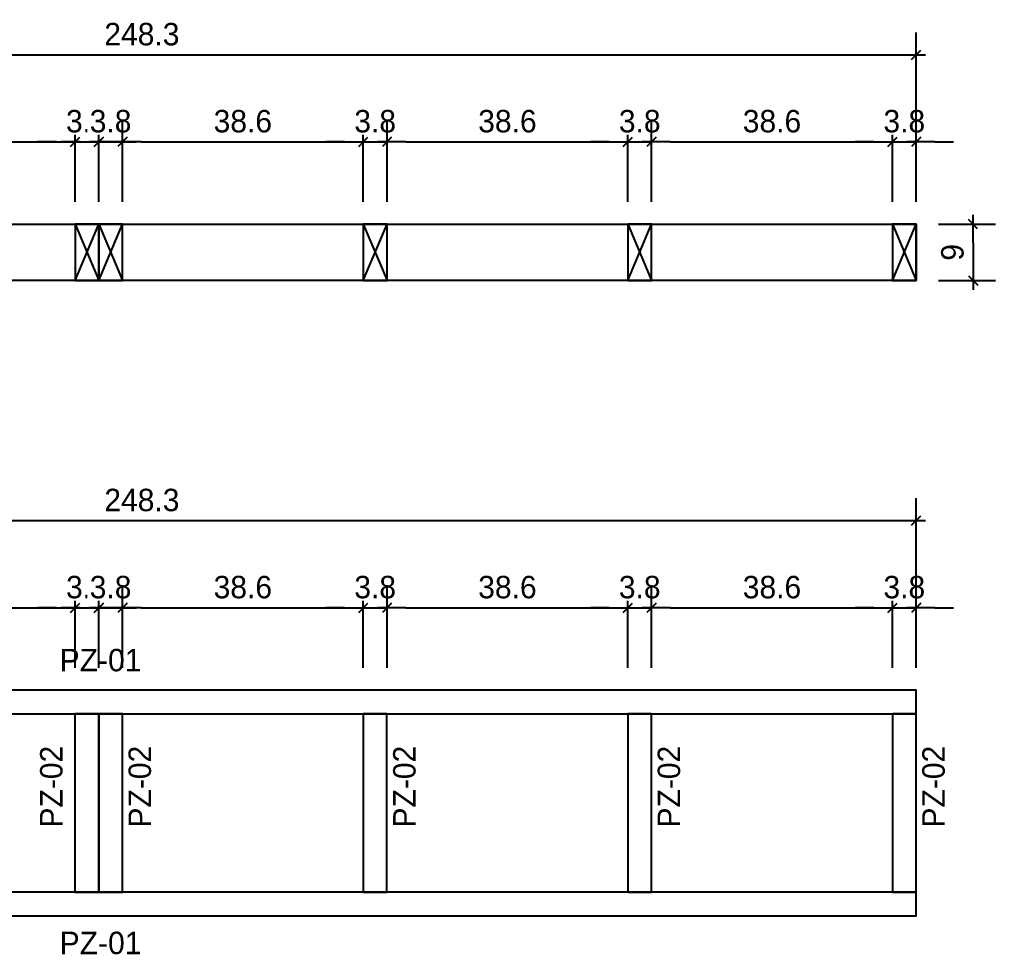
# Model space of a CAD drawing. Header units: millimetres. Extents: x 19458 to 19801, y 4351 to 4752.
# Drawn here: x 19609.113 to 19610.678, y 4507.325 to 4508.825 of the extents above; entities that cross this region are included whole.
import ezdxf

# ---------------------------------------------------------------- set-up
doc = ezdxf.new("R2010")
doc.units = ezdxf.units.MM
for name, color, linetype in [('0 @ 0.2', 7, 'Continuous'), ('PANELES PARED', 2, 'Continuous'), ('TEXTO @ 0.2', 2, 'Continuous')]:
    doc.layers.add(name, color=color, linetype=linetype)
doc.styles.add('century gothic', font='GOTHIC.TTF')
doc.dimstyles.new('ANOTATIVE CM SMCONSTRUCCIONES', dxfattribs={"dimscale": 0, "dimtxt": 0.18, "dimasz": 0.15, "dimexe": 0.18, "dimexo": 0.18, "dimgap": 0.07, "dimtad": 1, "dimdec": 1, "dimlfac": 100, "dimdsep": 46, "dimtxsty": 'century gothic', "dimblk1": 'FLECHA1', "dimblk2": 'FLECHA1', "dimsah": 1, "dimcen": 0.18, "dimdle": 0.075, "dimclrd": 1, "dimclre": 1, "dimclrt": 2, "dimaunit": 1, "dimadec": 0, "dimazin": 2, "dimtfac": 0.75, "dimtdec": 1, "dimtix": 1, "dimtmove": 2, "dimatfit": 3, "dimfxl": 0.09, "dimtvp": 1.5, "dimtfill": 1, "dimtolj": 1, "dimtzin": 0, "dimarcsym": 0})

# ---------------------------------------------------------------- blocks, each defined once
blk = doc.blocks.new('PL15')
at = {"layer": 'PANELES PARED'}
for points in [[(19458.741, 4500.7915), (19458.741, 4500.7535), (19461.2244, 4500.7535), (19461.2244, 4500.7915)], [(19458.779, 4500.7535), (19458.741, 4500.7535), (19458.741, 4500.4675), (19458.779, 4500.4675)], [(19459.1572, 4500.7535), (19459.1192, 4500.7535), (19459.1192, 4500.4675), (19459.1572, 4500.4675)], [(19459.5354, 4500.7535), (19459.4974, 4500.7535), (19459.4974, 4500.4675), (19459.5354, 4500.4675)], [(19459.9135, 4500.7535), (19459.8755, 4500.7535), (19459.8755, 4500.4675), (19459.9135, 4500.4675)], [(19459.9515, 4500.7535), (19459.9135, 4500.7535), (19459.9135, 4500.4675), (19459.9515, 4500.4675)], [(19460.3758, 4500.7535), (19460.3378, 4500.7535), (19460.3378, 4500.4675), (19460.3758, 4500.4675)], [(19460.8001, 4500.7535), (19460.7621, 4500.7535), (19460.7621, 4500.4675), (19460.8001, 4500.4675)], [(19461.2244, 4500.7535), (19461.1864, 4500.7535), (19461.1864, 4500.4675), (19461.2244, 4500.4675)], [(19458.741, 4500.4675), (19458.741, 4500.4295), (19461.2244, 4500.4295), (19461.2244, 4500.4675)]]:
    blk.add_lwpolyline(points, close=True, dxfattribs=at)
blk = doc.blocks.new('FLECHA1')
at = {"color": 1}
blk.add_line((-1, 0), (0.496, 0), dxfattribs=at)
at = {"color": 4}
blk.add_line((-0.246, -0.248), (0.248, 0.25), dxfattribs=at)
blk = doc.blocks.new('*D1477')
at = {"color": 1, "lineweight": -2, "transparency": 16777216}
for p, q in [((19608.8619, 4507.7853), (19608.8619, 4507.9174)), ((19609.2021, 4507.7853), (19609.2021, 4507.9174)), ((19608.8919, 4507.8814), (19609.1721, 4507.8814))]:
    blk.add_line(p, q, dxfattribs=at)
at = {"layer": 'Defpoints', "color": 0, "transparency": 16777216}
for p in [(19609.2021, 4507.8814), (19608.8619, 4507.7493), (19609.2021, 4507.7493)]:
    blk.add_point(p, dxfattribs=at)
at = {"color": 1, "lineweight": -2, "transparency": 16777216, "xscale": 0.03, "yscale": 0.03, "zscale": 0.03, "rotation": 180}
blk.add_blockref('FLECHA1', (19608.8619, 4507.8814), dxfattribs=at)
at = {"color": 1, "lineweight": -2, "transparency": 16777216, "xscale": 0.03, "yscale": 0.03, "zscale": 0.03}
blk.add_blockref('FLECHA1', (19609.2021, 4507.8814), dxfattribs=at)
at = {"color": 2, "transparency": 16777216, "insert": (19609.032, 4507.9143), "char_height": 0.036, "attachment_point": 5, "style": 'century gothic', "bg_fill": 3, "box_fill_scale": 1.1, "bg_fill_color": 256, "bg_fill_true_color": 13158600, "bg_fill_transparency": 0}
blk.add_mtext('\\A1;34', dxfattribs=at)
blk = doc.blocks.new('*D1478')
at = {"color": 1, "lineweight": -2, "transparency": 16777216}
for p, q in [((19609.2021, 4507.7853), (19609.2021, 4507.9174)), ((19609.2401, 4507.7853), (19609.2401, 4507.9174)), ((19609.1721, 4507.8814), (19609.1421, 4507.8814)), ((19609.2021, 4507.8814), (19609.2401, 4507.8814)), ((19609.2701, 4507.8814), (19609.3001, 4507.8814))]:
    blk.add_line(p, q, dxfattribs=at)
at = {"layer": 'Defpoints', "color": 0, "transparency": 16777216}
for p in [(19609.2401, 4507.8814), (19609.2021, 4507.7493), (19609.2401, 4507.7493)]:
    blk.add_point(p, dxfattribs=at)
at = {"color": 1, "lineweight": -2, "transparency": 16777216, "xscale": 0.03, "yscale": 0.03, "zscale": 0.03}
blk.add_blockref('FLECHA1', (19609.2021, 4507.8814), dxfattribs=at)
at = {"color": 1, "lineweight": -2, "transparency": 16777216, "xscale": 0.03, "yscale": 0.03, "zscale": 0.03, "rotation": 180}
blk.add_blockref('FLECHA1', (19609.2401, 4507.8814), dxfattribs=at)
at = {"color": 2, "transparency": 16777216, "insert": (19609.2211, 4507.9143), "char_height": 0.036, "attachment_point": 5, "style": 'century gothic', "bg_fill": 3, "box_fill_scale": 1.1, "bg_fill_color": 256, "bg_fill_true_color": 13158600, "bg_fill_transparency": 0}
blk.add_mtext('\\A1;3.8', dxfattribs=at)
blk = doc.blocks.new('*D1479')
at = {"color": 1, "lineweight": -2, "transparency": 16777216}
for p, q in [((19609.2401, 4507.7853), (19609.2401, 4507.9174)), ((19609.2781, 4507.7853), (19609.2781, 4507.9174)), ((19609.2101, 4507.8814), (19609.1801, 4507.8814)), ((19609.2401, 4507.8814), (19609.2781, 4507.8814)), ((19609.3081, 4507.8814), (19609.3381, 4507.8814))]:
    blk.add_line(p, q, dxfattribs=at)
at = {"layer": 'Defpoints', "color": 0, "transparency": 16777216}
for p in [(19609.2781, 4507.8814), (19609.2401, 4507.7493), (19609.2781, 4507.7493)]:
    blk.add_point(p, dxfattribs=at)
at = {"color": 1, "lineweight": -2, "transparency": 16777216, "xscale": 0.03, "yscale": 0.03, "zscale": 0.03}
blk.add_blockref('FLECHA1', (19609.2401, 4507.8814), dxfattribs=at)
at = {"color": 1, "lineweight": -2, "transparency": 16777216, "xscale": 0.03, "yscale": 0.03, "zscale": 0.03, "rotation": 180}
blk.add_blockref('FLECHA1', (19609.2781, 4507.8814), dxfattribs=at)
at = {"color": 2, "transparency": 16777216, "insert": (19609.2591, 4507.9143), "char_height": 0.036, "attachment_point": 5, "style": 'century gothic', "bg_fill": 3, "box_fill_scale": 1.1, "bg_fill_color": 256, "bg_fill_true_color": 13158600, "bg_fill_transparency": 0}
blk.add_mtext('\\A1;3.8', dxfattribs=at)
blk = doc.blocks.new('*D1480')
at = {"color": 1, "lineweight": -2, "transparency": 16777216}
for p, q in [((19609.2781, 4507.7853), (19609.2781, 4507.9174)), ((19609.6644, 4507.7853), (19609.6644, 4507.9174)), ((19609.3081, 4507.8814), (19609.6344, 4507.8814))]:
    blk.add_line(p, q, dxfattribs=at)
at = {"layer": 'Defpoints', "color": 0, "transparency": 16777216}
for p in [(19609.6644, 4507.8814), (19609.2781, 4507.7493), (19609.6644, 4507.7493)]:
    blk.add_point(p, dxfattribs=at)
at = {"color": 1, "lineweight": -2, "transparency": 16777216, "xscale": 0.03, "yscale": 0.03, "zscale": 0.03, "rotation": 180}
blk.add_blockref('FLECHA1', (19609.2781, 4507.8814), dxfattribs=at)
at = {"color": 1, "lineweight": -2, "transparency": 16777216, "xscale": 0.03, "yscale": 0.03, "zscale": 0.03}
blk.add_blockref('FLECHA1', (19609.6644, 4507.8814), dxfattribs=at)
at = {"color": 2, "transparency": 16777216, "insert": (19609.4712, 4507.9143), "char_height": 0.036, "attachment_point": 5, "style": 'century gothic', "bg_fill": 3, "box_fill_scale": 1.1, "bg_fill_color": 256, "bg_fill_true_color": 13158600, "bg_fill_transparency": 0}
blk.add_mtext('\\A1;38.6', dxfattribs=at)
blk = doc.blocks.new('*D1481')
at = {"color": 1, "lineweight": -2, "transparency": 16777216}
for p, q in [((19609.6644, 4507.7853), (19609.6644, 4507.9174)), ((19609.7024, 4507.7853), (19609.7024, 4507.9174)), ((19609.6344, 4507.8814), (19609.6044, 4507.8814)), ((19609.6644, 4507.8814), (19609.7024, 4507.8814)), ((19609.7324, 4507.8814), (19609.7624, 4507.8814))]:
    blk.add_line(p, q, dxfattribs=at)
at = {"layer": 'Defpoints', "color": 0, "transparency": 16777216}
for p in [(19609.7024, 4507.8814), (19609.6644, 4507.7493), (19609.7024, 4507.7493)]:
    blk.add_point(p, dxfattribs=at)
at = {"color": 1, "lineweight": -2, "transparency": 16777216, "xscale": 0.03, "yscale": 0.03, "zscale": 0.03}
blk.add_blockref('FLECHA1', (19609.6644, 4507.8814), dxfattribs=at)
at = {"color": 1, "lineweight": -2, "transparency": 16777216, "xscale": 0.03, "yscale": 0.03, "zscale": 0.03, "rotation": 180}
blk.add_blockref('FLECHA1', (19609.7024, 4507.8814), dxfattribs=at)
at = {"color": 2, "transparency": 16777216, "insert": (19609.6834, 4507.9143), "char_height": 0.036, "attachment_point": 5, "style": 'century gothic', "bg_fill": 3, "box_fill_scale": 1.1, "bg_fill_color": 256, "bg_fill_true_color": 13158600, "bg_fill_transparency": 0}
blk.add_mtext('\\A1;3.8', dxfattribs=at)
blk = doc.blocks.new('*D1482')
at = {"color": 1, "lineweight": -2, "transparency": 16777216}
for p, q in [((19609.7024, 4507.7853), (19609.7024, 4507.9174)), ((19610.0887, 4507.7853), (19610.0887, 4507.9174)), ((19609.7324, 4507.8814), (19610.0587, 4507.8814))]:
    blk.add_line(p, q, dxfattribs=at)
at = {"layer": 'Defpoints', "color": 0, "transparency": 16777216}
for p in [(19610.0887, 4507.8814), (19609.7024, 4507.7493), (19610.0887, 4507.7493)]:
    blk.add_point(p, dxfattribs=at)
at = {"color": 1, "lineweight": -2, "transparency": 16777216, "xscale": 0.03, "yscale": 0.03, "zscale": 0.03, "rotation": 180}
blk.add_blockref('FLECHA1', (19609.7024, 4507.8814), dxfattribs=at)
at = {"color": 1, "lineweight": -2, "transparency": 16777216, "xscale": 0.03, "yscale": 0.03, "zscale": 0.03}
blk.add_blockref('FLECHA1', (19610.0887, 4507.8814), dxfattribs=at)
at = {"color": 2, "transparency": 16777216, "insert": (19609.8955, 4507.9143), "char_height": 0.036, "attachment_point": 5, "style": 'century gothic', "bg_fill": 3, "box_fill_scale": 1.1, "bg_fill_color": 256, "bg_fill_true_color": 13158600, "bg_fill_transparency": 0}
blk.add_mtext('\\A1;38.6', dxfattribs=at)
blk = doc.blocks.new('*D1483')
at = {"color": 1, "lineweight": -2, "transparency": 16777216}
for p, q in [((19610.0887, 4507.7853), (19610.0887, 4507.9174)), ((19610.1267, 4507.7853), (19610.1267, 4507.9174)), ((19610.0587, 4507.8814), (19610.0287, 4507.8814)), ((19610.0887, 4507.8814), (19610.1267, 4507.8814)), ((19610.1567, 4507.8814), (19610.1867, 4507.8814))]:
    blk.add_line(p, q, dxfattribs=at)
at = {"layer": 'Defpoints', "color": 0, "transparency": 16777216}
for p in [(19610.1267, 4507.8814), (19610.0887, 4507.7493), (19610.1267, 4507.7493)]:
    blk.add_point(p, dxfattribs=at)
at = {"color": 1, "lineweight": -2, "transparency": 16777216, "xscale": 0.03, "yscale": 0.03, "zscale": 0.03}
blk.add_blockref('FLECHA1', (19610.0887, 4507.8814), dxfattribs=at)
at = {"color": 1, "lineweight": -2, "transparency": 16777216, "xscale": 0.03, "yscale": 0.03, "zscale": 0.03, "rotation": 180}
blk.add_blockref('FLECHA1', (19610.1267, 4507.8814), dxfattribs=at)
at = {"color": 2, "transparency": 16777216, "insert": (19610.1077, 4507.9143), "char_height": 0.036, "attachment_point": 5, "style": 'century gothic', "bg_fill": 3, "box_fill_scale": 1.1, "bg_fill_color": 256, "bg_fill_true_color": 13158600, "bg_fill_transparency": 0}
blk.add_mtext('\\A1;3.8', dxfattribs=at)
blk = doc.blocks.new('*D1484')
at = {"color": 1, "lineweight": -2, "transparency": 16777216}
for p, q in [((19610.1267, 4507.7853), (19610.1267, 4507.9174)), ((19610.513, 4507.7853), (19610.513, 4507.9174)), ((19610.1567, 4507.8814), (19610.483, 4507.8814))]:
    blk.add_line(p, q, dxfattribs=at)
at = {"layer": 'Defpoints', "color": 0, "transparency": 16777216}
for p in [(19610.513, 4507.8814), (19610.1267, 4507.7493), (19610.513, 4507.7493)]:
    blk.add_point(p, dxfattribs=at)
at = {"color": 1, "lineweight": -2, "transparency": 16777216, "xscale": 0.03, "yscale": 0.03, "zscale": 0.03, "rotation": 180}
blk.add_blockref('FLECHA1', (19610.1267, 4507.8814), dxfattribs=at)
at = {"color": 1, "lineweight": -2, "transparency": 16777216, "xscale": 0.03, "yscale": 0.03, "zscale": 0.03}
blk.add_blockref('FLECHA1', (19610.513, 4507.8814), dxfattribs=at)
at = {"color": 2, "transparency": 16777216, "insert": (19610.3198, 4507.9143), "char_height": 0.036, "attachment_point": 5, "style": 'century gothic', "bg_fill": 3, "box_fill_scale": 1.1, "bg_fill_color": 256, "bg_fill_true_color": 13158600, "bg_fill_transparency": 0}
blk.add_mtext('\\A1;38.6', dxfattribs=at)
blk = doc.blocks.new('*D1485')
at = {"color": 1, "lineweight": -2, "transparency": 16777216}
for p, q in [((19610.513, 4507.7853), (19610.513, 4507.9174)), ((19610.551, 4507.7853), (19610.551, 4507.9174)), ((19610.483, 4507.8814), (19610.453, 4507.8814)), ((19610.513, 4507.8814), (19610.551, 4507.8814)), ((19610.581, 4507.8814), (19610.611, 4507.8814))]:
    blk.add_line(p, q, dxfattribs=at)
at = {"layer": 'Defpoints', "color": 0, "transparency": 16777216}
for p in [(19610.551, 4507.8814), (19610.513, 4507.7493), (19610.551, 4507.7493)]:
    blk.add_point(p, dxfattribs=at)
at = {"color": 1, "lineweight": -2, "transparency": 16777216, "xscale": 0.03, "yscale": 0.03, "zscale": 0.03}
blk.add_blockref('FLECHA1', (19610.513, 4507.8814), dxfattribs=at)
at = {"color": 1, "lineweight": -2, "transparency": 16777216, "xscale": 0.03, "yscale": 0.03, "zscale": 0.03, "rotation": 180}
blk.add_blockref('FLECHA1', (19610.551, 4507.8814), dxfattribs=at)
at = {"color": 2, "transparency": 16777216, "insert": (19610.532, 4507.9143), "char_height": 0.036, "attachment_point": 5, "style": 'century gothic', "bg_fill": 3, "box_fill_scale": 1.1, "bg_fill_color": 256, "bg_fill_true_color": 13158600, "bg_fill_transparency": 0}
blk.add_mtext('\\A1;3.8', dxfattribs=at)
blk = doc.blocks.new('*D1486')
at = {"color": 1, "lineweight": -2, "transparency": 16777216}
for p, q in [((19608.0676, 4507.7853), (19608.0676, 4508.0571)), ((19610.551, 4507.7853), (19610.551, 4508.0571)), ((19608.0976, 4508.0211), (19610.521, 4508.0211))]:
    blk.add_line(p, q, dxfattribs=at)
at = {"layer": 'Defpoints', "color": 0, "transparency": 16777216}
for p in [(19610.551, 4508.0211), (19608.0676, 4507.7493), (19610.551, 4507.7493)]:
    blk.add_point(p, dxfattribs=at)
at = {"color": 1, "lineweight": -2, "transparency": 16777216, "xscale": 0.03, "yscale": 0.03, "zscale": 0.03, "rotation": 180}
blk.add_blockref('FLECHA1', (19608.0676, 4508.0211), dxfattribs=at)
at = {"color": 1, "lineweight": -2, "transparency": 16777216, "xscale": 0.03, "yscale": 0.03, "zscale": 0.03}
blk.add_blockref('FLECHA1', (19610.551, 4508.0211), dxfattribs=at)
at = {"color": 2, "transparency": 16777216, "insert": (19609.3093, 4508.054), "char_height": 0.036, "attachment_point": 5, "style": 'century gothic', "bg_fill": 3, "box_fill_scale": 1.1, "bg_fill_color": 256, "bg_fill_true_color": 13158600, "bg_fill_transparency": 0}
blk.add_mtext('\\A1;248.3', dxfattribs=at)
blk = doc.blocks.new('*D1498')
at = {"color": 1, "lineweight": -2, "transparency": 16777216}
for p, q in [((19610.587, 4508.4964), (19610.6782, 4508.4964)), ((19610.6422, 4508.4664), (19610.6422, 4508.4364)), ((19610.587, 4508.4064), (19610.6782, 4508.4064))]:
    blk.add_line(p, q, dxfattribs=at)
at = {"layer": 'Defpoints', "color": 0, "transparency": 16777216}
for p in [(19610.551, 4508.4964), (19610.551, 4508.4064), (19610.6422, 4508.4064)]:
    blk.add_point(p, dxfattribs=at)
at = {"color": 1, "lineweight": -2, "transparency": 16777216, "xscale": 0.03, "yscale": 0.03, "zscale": 0.03}
for p, rotation in [((19610.6422, 4508.4964), 90), ((19610.6422, 4508.4064), 270)]:
    blk.add_blockref('FLECHA1', p, dxfattribs=dict(at, rotation=rotation))
at = {"color": 2, "transparency": 16777216, "insert": (19610.6093, 4508.4514), "char_height": 0.036, "attachment_point": 5, "rotation": 90, "style": 'century gothic', "bg_fill": 3, "box_fill_scale": 1.1, "bg_fill_color": 256, "bg_fill_true_color": 13158600, "bg_fill_transparency": 0}
blk.add_mtext('\\A1;9', dxfattribs=at)
blk = doc.blocks.new('PZ1')
at = {"layer": 'PANELES PARED'}
for p, q in [((19503.9863, 4507.8495), (19504.0243, 4507.7595)), ((19503.9863, 4507.7595), (19504.0243, 4507.8495))]:
    blk.add_line(p, q, dxfattribs=at)
blk.add_lwpolyline([(19503.9863, 4507.7595), (19504.0243, 4507.7595), (19504.0243, 4507.8495), (19503.9863, 4507.8495)], close=True, dxfattribs=at)
blk = doc.blocks.new('*D1504')
at = {"color": 1, "lineweight": -2, "transparency": 16777216}
for p, q in [((19608.8619, 4508.5324), (19608.8619, 4508.6646)), ((19609.2021, 4508.5324), (19609.2021, 4508.6646)), ((19608.8919, 4508.6286), (19609.1721, 4508.6286))]:
    blk.add_line(p, q, dxfattribs=at)
at = {"layer": 'Defpoints', "color": 0, "transparency": 16777216}
for p in [(19609.2021, 4508.6286), (19608.8619, 4508.4964), (19609.2021, 4508.4964)]:
    blk.add_point(p, dxfattribs=at)
at = {"color": 1, "lineweight": -2, "transparency": 16777216, "xscale": 0.03, "yscale": 0.03, "zscale": 0.03, "rotation": 180}
blk.add_blockref('FLECHA1', (19608.8619, 4508.6286), dxfattribs=at)
at = {"color": 1, "lineweight": -2, "transparency": 16777216, "xscale": 0.03, "yscale": 0.03, "zscale": 0.03}
blk.add_blockref('FLECHA1', (19609.2021, 4508.6286), dxfattribs=at)
at = {"color": 2, "transparency": 16777216, "insert": (19609.032, 4508.6615), "char_height": 0.036, "attachment_point": 5, "style": 'century gothic', "bg_fill": 3, "box_fill_scale": 1.1, "bg_fill_color": 256, "bg_fill_true_color": 13158600, "bg_fill_transparency": 0}
blk.add_mtext('\\A1;34', dxfattribs=at)
blk = doc.blocks.new('*D1505')
at = {"color": 1, "lineweight": -2, "transparency": 16777216}
for p, q in [((19609.2021, 4508.5324), (19609.2021, 4508.6646)), ((19609.2401, 4508.5324), (19609.2401, 4508.6646)), ((19609.1721, 4508.6286), (19609.1421, 4508.6286)), ((19609.2021, 4508.6286), (19609.2401, 4508.6286)), ((19609.2701, 4508.6286), (19609.3001, 4508.6286))]:
    blk.add_line(p, q, dxfattribs=at)
at = {"layer": 'Defpoints', "color": 0, "transparency": 16777216}
for p in [(19609.2401, 4508.6286), (19609.2021, 4508.4964), (19609.2401, 4508.4964)]:
    blk.add_point(p, dxfattribs=at)
at = {"color": 1, "lineweight": -2, "transparency": 16777216, "xscale": 0.03, "yscale": 0.03, "zscale": 0.03}
blk.add_blockref('FLECHA1', (19609.2021, 4508.6286), dxfattribs=at)
at = {"color": 1, "lineweight": -2, "transparency": 16777216, "xscale": 0.03, "yscale": 0.03, "zscale": 0.03, "rotation": 180}
blk.add_blockref('FLECHA1', (19609.2401, 4508.6286), dxfattribs=at)
at = {"color": 2, "transparency": 16777216, "insert": (19609.2211, 4508.6615), "char_height": 0.036, "attachment_point": 5, "style": 'century gothic', "bg_fill": 3, "box_fill_scale": 1.1, "bg_fill_color": 256, "bg_fill_true_color": 13158600, "bg_fill_transparency": 0}
blk.add_mtext('\\A1;3.8', dxfattribs=at)
blk = doc.blocks.new('*D1506')
at = {"color": 1, "lineweight": -2, "transparency": 16777216}
for p, q in [((19609.2401, 4508.5324), (19609.2401, 4508.6646)), ((19609.2781, 4508.5324), (19609.2781, 4508.6646)), ((19609.2101, 4508.6286), (19609.1801, 4508.6286)), ((19609.2401, 4508.6286), (19609.2781, 4508.6286)), ((19609.3081, 4508.6286), (19609.3381, 4508.6286))]:
    blk.add_line(p, q, dxfattribs=at)
at = {"layer": 'Defpoints', "color": 0, "transparency": 16777216}
for p in [(19609.2781, 4508.6286), (19609.2401, 4508.4964), (19609.2781, 4508.4964)]:
    blk.add_point(p, dxfattribs=at)
at = {"color": 1, "lineweight": -2, "transparency": 16777216, "xscale": 0.03, "yscale": 0.03, "zscale": 0.03}
blk.add_blockref('FLECHA1', (19609.2401, 4508.6286), dxfattribs=at)
at = {"color": 1, "lineweight": -2, "transparency": 16777216, "xscale": 0.03, "yscale": 0.03, "zscale": 0.03, "rotation": 180}
blk.add_blockref('FLECHA1', (19609.2781, 4508.6286), dxfattribs=at)
at = {"color": 2, "transparency": 16777216, "insert": (19609.2591, 4508.6615), "char_height": 0.036, "attachment_point": 5, "style": 'century gothic', "bg_fill": 3, "box_fill_scale": 1.1, "bg_fill_color": 256, "bg_fill_true_color": 13158600, "bg_fill_transparency": 0}
blk.add_mtext('\\A1;3.8', dxfattribs=at)
blk = doc.blocks.new('*D1507')
at = {"color": 1, "lineweight": -2, "transparency": 16777216}
for p, q in [((19609.2781, 4508.5324), (19609.2781, 4508.6646)), ((19609.6644, 4508.5324), (19609.6644, 4508.6646)), ((19609.3081, 4508.6286), (19609.6344, 4508.6286))]:
    blk.add_line(p, q, dxfattribs=at)
at = {"layer": 'Defpoints', "color": 0, "transparency": 16777216}
for p in [(19609.6644, 4508.6286), (19609.2781, 4508.4964), (19609.6644, 4508.4964)]:
    blk.add_point(p, dxfattribs=at)
at = {"color": 1, "lineweight": -2, "transparency": 16777216, "xscale": 0.03, "yscale": 0.03, "zscale": 0.03, "rotation": 180}
blk.add_blockref('FLECHA1', (19609.2781, 4508.6286), dxfattribs=at)
at = {"color": 1, "lineweight": -2, "transparency": 16777216, "xscale": 0.03, "yscale": 0.03, "zscale": 0.03}
blk.add_blockref('FLECHA1', (19609.6644, 4508.6286), dxfattribs=at)
at = {"color": 2, "transparency": 16777216, "insert": (19609.4712, 4508.6615), "char_height": 0.036, "attachment_point": 5, "style": 'century gothic', "bg_fill": 3, "box_fill_scale": 1.1, "bg_fill_color": 256, "bg_fill_true_color": 13158600, "bg_fill_transparency": 0}
blk.add_mtext('\\A1;38.6', dxfattribs=at)
blk = doc.blocks.new('*D1508')
at = {"color": 1, "lineweight": -2, "transparency": 16777216}
for p, q in [((19609.6644, 4508.5324), (19609.6644, 4508.6646)), ((19609.7024, 4508.5324), (19609.7024, 4508.6646)), ((19609.6344, 4508.6286), (19609.6044, 4508.6286)), ((19609.6644, 4508.6286), (19609.7024, 4508.6286)), ((19609.7324, 4508.6286), (19609.7624, 4508.6286))]:
    blk.add_line(p, q, dxfattribs=at)
at = {"layer": 'Defpoints', "color": 0, "transparency": 16777216}
for p in [(19609.7024, 4508.6286), (19609.6644, 4508.4964), (19609.7024, 4508.4964)]:
    blk.add_point(p, dxfattribs=at)
at = {"color": 1, "lineweight": -2, "transparency": 16777216, "xscale": 0.03, "yscale": 0.03, "zscale": 0.03}
blk.add_blockref('FLECHA1', (19609.6644, 4508.6286), dxfattribs=at)
at = {"color": 1, "lineweight": -2, "transparency": 16777216, "xscale": 0.03, "yscale": 0.03, "zscale": 0.03, "rotation": 180}
blk.add_blockref('FLECHA1', (19609.7024, 4508.6286), dxfattribs=at)
at = {"color": 2, "transparency": 16777216, "insert": (19609.6834, 4508.6615), "char_height": 0.036, "attachment_point": 5, "style": 'century gothic', "bg_fill": 3, "box_fill_scale": 1.1, "bg_fill_color": 256, "bg_fill_true_color": 13158600, "bg_fill_transparency": 0}
blk.add_mtext('\\A1;3.8', dxfattribs=at)
blk = doc.blocks.new('*D1509')
at = {"color": 1, "lineweight": -2, "transparency": 16777216}
for p, q in [((19609.7024, 4508.5324), (19609.7024, 4508.6646)), ((19610.0887, 4508.5324), (19610.0887, 4508.6646)), ((19609.7324, 4508.6286), (19610.0587, 4508.6286))]:
    blk.add_line(p, q, dxfattribs=at)
at = {"layer": 'Defpoints', "color": 0, "transparency": 16777216}
for p in [(19610.0887, 4508.6286), (19609.7024, 4508.4964), (19610.0887, 4508.4964)]:
    blk.add_point(p, dxfattribs=at)
at = {"color": 1, "lineweight": -2, "transparency": 16777216, "xscale": 0.03, "yscale": 0.03, "zscale": 0.03, "rotation": 180}
blk.add_blockref('FLECHA1', (19609.7024, 4508.6286), dxfattribs=at)
at = {"color": 1, "lineweight": -2, "transparency": 16777216, "xscale": 0.03, "yscale": 0.03, "zscale": 0.03}
blk.add_blockref('FLECHA1', (19610.0887, 4508.6286), dxfattribs=at)
at = {"color": 2, "transparency": 16777216, "insert": (19609.8955, 4508.6615), "char_height": 0.036, "attachment_point": 5, "style": 'century gothic', "bg_fill": 3, "box_fill_scale": 1.1, "bg_fill_color": 256, "bg_fill_true_color": 13158600, "bg_fill_transparency": 0}
blk.add_mtext('\\A1;38.6', dxfattribs=at)
blk = doc.blocks.new('*D1510')
at = {"color": 1, "lineweight": -2, "transparency": 16777216}
for p, q in [((19610.0887, 4508.5324), (19610.0887, 4508.6646)), ((19610.1267, 4508.5324), (19610.1267, 4508.6646)), ((19610.0587, 4508.6286), (19610.0287, 4508.6286)), ((19610.0887, 4508.6286), (19610.1267, 4508.6286)), ((19610.1567, 4508.6286), (19610.1867, 4508.6286))]:
    blk.add_line(p, q, dxfattribs=at)
at = {"layer": 'Defpoints', "color": 0, "transparency": 16777216}
for p in [(19610.1267, 4508.6286), (19610.0887, 4508.4964), (19610.1267, 4508.4964)]:
    blk.add_point(p, dxfattribs=at)
at = {"color": 1, "lineweight": -2, "transparency": 16777216, "xscale": 0.03, "yscale": 0.03, "zscale": 0.03}
blk.add_blockref('FLECHA1', (19610.0887, 4508.6286), dxfattribs=at)
at = {"color": 1, "lineweight": -2, "transparency": 16777216, "xscale": 0.03, "yscale": 0.03, "zscale": 0.03, "rotation": 180}
blk.add_blockref('FLECHA1', (19610.1267, 4508.6286), dxfattribs=at)
at = {"color": 2, "transparency": 16777216, "insert": (19610.1077, 4508.6615), "char_height": 0.036, "attachment_point": 5, "style": 'century gothic', "bg_fill": 3, "box_fill_scale": 1.1, "bg_fill_color": 256, "bg_fill_true_color": 13158600, "bg_fill_transparency": 0}
blk.add_mtext('\\A1;3.8', dxfattribs=at)
blk = doc.blocks.new('*D1511')
at = {"color": 1, "lineweight": -2, "transparency": 16777216}
for p, q in [((19610.1267, 4508.5324), (19610.1267, 4508.6646)), ((19610.513, 4508.5324), (19610.513, 4508.6646)), ((19610.1567, 4508.6286), (19610.483, 4508.6286))]:
    blk.add_line(p, q, dxfattribs=at)
at = {"layer": 'Defpoints', "color": 0, "transparency": 16777216}
for p in [(19610.513, 4508.6286), (19610.1267, 4508.4964), (19610.513, 4508.4964)]:
    blk.add_point(p, dxfattribs=at)
at = {"color": 1, "lineweight": -2, "transparency": 16777216, "xscale": 0.03, "yscale": 0.03, "zscale": 0.03, "rotation": 180}
blk.add_blockref('FLECHA1', (19610.1267, 4508.6286), dxfattribs=at)
at = {"color": 1, "lineweight": -2, "transparency": 16777216, "xscale": 0.03, "yscale": 0.03, "zscale": 0.03}
blk.add_blockref('FLECHA1', (19610.513, 4508.6286), dxfattribs=at)
at = {"color": 2, "transparency": 16777216, "insert": (19610.3198, 4508.6615), "char_height": 0.036, "attachment_point": 5, "style": 'century gothic', "bg_fill": 3, "box_fill_scale": 1.1, "bg_fill_color": 256, "bg_fill_true_color": 13158600, "bg_fill_transparency": 0}
blk.add_mtext('\\A1;38.6', dxfattribs=at)
blk = doc.blocks.new('*D1512')
at = {"color": 1, "lineweight": -2, "transparency": 16777216}
for p, q in [((19610.513, 4508.5324), (19610.513, 4508.6646)), ((19610.551, 4508.5324), (19610.551, 4508.6646)), ((19610.483, 4508.6286), (19610.453, 4508.6286)), ((19610.513, 4508.6286), (19610.551, 4508.6286)), ((19610.581, 4508.6286), (19610.611, 4508.6286))]:
    blk.add_line(p, q, dxfattribs=at)
at = {"layer": 'Defpoints', "color": 0, "transparency": 16777216}
for p in [(19610.551, 4508.6286), (19610.513, 4508.4964), (19610.551, 4508.4964)]:
    blk.add_point(p, dxfattribs=at)
at = {"color": 1, "lineweight": -2, "transparency": 16777216, "xscale": 0.03, "yscale": 0.03, "zscale": 0.03}
blk.add_blockref('FLECHA1', (19610.513, 4508.6286), dxfattribs=at)
at = {"color": 1, "lineweight": -2, "transparency": 16777216, "xscale": 0.03, "yscale": 0.03, "zscale": 0.03, "rotation": 180}
blk.add_blockref('FLECHA1', (19610.551, 4508.6286), dxfattribs=at)
at = {"color": 2, "transparency": 16777216, "insert": (19610.532, 4508.6615), "char_height": 0.036, "attachment_point": 5, "style": 'century gothic', "bg_fill": 3, "box_fill_scale": 1.1, "bg_fill_color": 256, "bg_fill_true_color": 13158600, "bg_fill_transparency": 0}
blk.add_mtext('\\A1;3.8', dxfattribs=at)
blk = doc.blocks.new('*D1513')
at = {"color": 1, "lineweight": -2, "transparency": 16777216}
for p, q in [((19608.0676, 4508.5324), (19608.0676, 4508.8042)), ((19610.551, 4508.5324), (19610.551, 4508.8042)), ((19608.0976, 4508.7682), (19610.521, 4508.7682))]:
    blk.add_line(p, q, dxfattribs=at)
at = {"layer": 'Defpoints', "color": 0, "transparency": 16777216}
for p in [(19610.551, 4508.7682), (19608.0676, 4508.4964), (19610.551, 4508.4964)]:
    blk.add_point(p, dxfattribs=at)
at = {"color": 1, "lineweight": -2, "transparency": 16777216, "xscale": 0.03, "yscale": 0.03, "zscale": 0.03, "rotation": 180}
blk.add_blockref('FLECHA1', (19608.0676, 4508.7682), dxfattribs=at)
at = {"color": 1, "lineweight": -2, "transparency": 16777216, "xscale": 0.03, "yscale": 0.03, "zscale": 0.03}
blk.add_blockref('FLECHA1', (19610.551, 4508.7682), dxfattribs=at)
at = {"color": 2, "transparency": 16777216, "insert": (19609.3093, 4508.8011), "char_height": 0.036, "attachment_point": 5, "style": 'century gothic', "bg_fill": 3, "box_fill_scale": 1.1, "bg_fill_color": 256, "bg_fill_true_color": 13158600, "bg_fill_transparency": 0}
blk.add_mtext('\\A1;248.3', dxfattribs=at)

msp = doc.modelspace()

# ---------------------------------------------------------------- linework, layer by layer
at = {"layer": 'PANELES PARED'}
msp.add_lwpolyline([(19608.0676, 4508.4964), (19610.551, 4508.4964), (19610.551, 4508.4064), (19608.0676, 4508.4064)], close=True, dxfattribs=at)

# ---------------------------------------------------------------- block references
for name, p in [('PZ1', (105.2158, 0.6469)), ('PZ1', (105.2538, 0.6469)), ('PZ1', (105.6781, 0.6469)), ('PZ1', (106.1024, 0.6469)), ('PL15', (149.3265, 6.9578))]:
    msp.add_blockref(name, p)

# ---------------------------------------------------------------- texts
at = {"layer": 'TEXTO @ 0.2', "color": 2, "char_height": 0.036, "width": 0.095414, "attachment_point": 1, "rotation": 90, "style": 'century gothic'}
for insert in [(19609.146, 4507.529), (19609.2879, 4507.529), (19609.7122, 4507.529), (19610.1365, 4507.529), (19610.5608, 4507.529)]:
    msp.add_mtext('PZ-02 ', dxfattribs=dict(at, insert=insert))
at = {"layer": 'TEXTO @ 0.2', "color": 2, "insert": (19609.1775, 4507.3619), "char_height": 0.036, "width": 0.095414, "attachment_point": 1, "style": 'century gothic'}
msp.add_mtext('PZ-01 ', dxfattribs=at)

# ---------------------------------------------------------------- next in the draw order: dimensions: what is measured, and where the dimension line sits
at = {"layer": '0 @ 0.2'}
for base, p1, p2, picture, middle in [((19609.2021, 4508.6286), (19608.8619, 4508.4964), (19609.2021, 4508.4964), '*D1504', (19609.032, 4508.6615)), ((19609.2021, 4507.8814), (19608.8619, 4507.7493), (19609.2021, 4507.7493), '*D1477', (19609.032, 4507.9143))]:
    dim = msp.add_linear_dim(base=base, p1=p1, p2=p2, dimstyle='ANOTATIVE CM SMCONSTRUCCIONES', override={"dimscale": 0.2, "dimtix": 1, "dimtofl": 1, "dimtmove": 2, "dimatfit": 3}, dxfattribs=at)
    dim.commit()
    dim.dimension.update_dxf_attribs({"geometry": picture, "text_midpoint": middle})
dim = msp.add_linear_dim(base=(19610.6422, 4508.4064), p1=(19610.551, 4508.4964), p2=(19610.551, 4508.4064), angle=90, dimstyle='ANOTATIVE CM SMCONSTRUCCIONES', override={"dimscale": 0.2, "dimtix": 1, "dimtofl": 1, "dimtmove": 2, "dimatfit": 3}, dxfattribs=at)
dim.commit()
dim.dimension.update_dxf_attribs({"geometry": '*D1498', "text_midpoint": (19610.6093, 4508.4514)})

# ---------------------------------------------------------------- next in the draw order: block references
msp.add_blockref('PZ1', (106.5267, 0.6469))

# ---------------------------------------------------------------- next in the draw order: dimensions: what is measured, and where the dimension line sits
for base, p1, p2, picture, middle in [((19609.2401, 4508.6286), (19609.2021, 4508.4964), (19609.2401, 4508.4964), '*D1505', (19609.2211, 4508.6615)), ((19609.2401, 4507.8814), (19609.2021, 4507.7493), (19609.2401, 4507.7493), '*D1478', (19609.2211, 4507.9143))]:
    dim = msp.add_linear_dim(base=base, p1=p1, p2=p2, dimstyle='ANOTATIVE CM SMCONSTRUCCIONES', override={"dimscale": 0.2, "dimtix": 1, "dimtofl": 1, "dimtmove": 2, "dimatfit": 3}, dxfattribs=at)
    dim.commit()
    dim.dimension.update_dxf_attribs({"geometry": picture, "text_midpoint": middle})

# ---------------------------------------------------------------- next in the draw order: dimensions: what is measured, and where the dimension line sits
for base, p1, p2, picture, middle in [((19609.2781, 4508.6286), (19609.2401, 4508.4964), (19609.2781, 4508.4964), '*D1506', (19609.2591, 4508.6615)), ((19609.2781, 4507.8814), (19609.2401, 4507.7493), (19609.2781, 4507.7493), '*D1479', (19609.2591, 4507.9143))]:
    dim = msp.add_linear_dim(base=base, p1=p1, p2=p2, dimstyle='ANOTATIVE CM SMCONSTRUCCIONES', override={"dimscale": 0.2, "dimtix": 1, "dimtofl": 1, "dimtmove": 2, "dimatfit": 3}, dxfattribs=at)
    dim.commit()
    dim.dimension.update_dxf_attribs({"geometry": picture, "text_midpoint": middle})

# ---------------------------------------------------------------- next in the draw order: dimensions: what is measured, and where the dimension line sits
for base, p1, p2, picture, middle in [((19609.6644, 4508.6286), (19609.2781, 4508.4964), (19609.6644, 4508.4964), '*D1507', (19609.4712, 4508.6615)), ((19609.6644, 4507.8814), (19609.2781, 4507.7493), (19609.6644, 4507.7493), '*D1480', (19609.4712, 4507.9143))]:
    dim = msp.add_linear_dim(base=base, p1=p1, p2=p2, dimstyle='ANOTATIVE CM SMCONSTRUCCIONES', override={"dimscale": 0.2, "dimtix": 1, "dimtofl": 1, "dimtmove": 2, "dimatfit": 3}, dxfattribs=at)
    dim.commit()
    dim.dimension.update_dxf_attribs({"geometry": picture, "text_midpoint": middle})

# ---------------------------------------------------------------- next in the draw order: dimensions: what is measured, and where the dimension line sits
for base, p1, p2, picture, middle in [((19609.7024, 4508.6286), (19609.6644, 4508.4964), (19609.7024, 4508.4964), '*D1508', (19609.6834, 4508.6615)), ((19609.7024, 4507.8814), (19609.6644, 4507.7493), (19609.7024, 4507.7493), '*D1481', (19609.6834, 4507.9143))]:
    dim = msp.add_linear_dim(base=base, p1=p1, p2=p2, dimstyle='ANOTATIVE CM SMCONSTRUCCIONES', override={"dimscale": 0.2, "dimtix": 1, "dimtofl": 1, "dimtmove": 2, "dimatfit": 3}, dxfattribs=at)
    dim.commit()
    dim.dimension.update_dxf_attribs({"geometry": picture, "text_midpoint": middle})

# ---------------------------------------------------------------- next in the draw order: dimensions: what is measured, and where the dimension line sits
for base, p1, p2, picture, middle in [((19610.0887, 4508.6286), (19609.7024, 4508.4964), (19610.0887, 4508.4964), '*D1509', (19609.8955, 4508.6615)), ((19610.0887, 4507.8814), (19609.7024, 4507.7493), (19610.0887, 4507.7493), '*D1482', (19609.8955, 4507.9143))]:
    dim = msp.add_linear_dim(base=base, p1=p1, p2=p2, dimstyle='ANOTATIVE CM SMCONSTRUCCIONES', override={"dimscale": 0.2, "dimtix": 1, "dimtofl": 1, "dimtmove": 2, "dimatfit": 3}, dxfattribs=at)
    dim.commit()
    dim.dimension.update_dxf_attribs({"geometry": picture, "text_midpoint": middle})

# ---------------------------------------------------------------- next in the draw order: dimensions: what is measured, and where the dimension line sits
for base, p1, p2, picture, middle in [((19610.1267, 4508.6286), (19610.0887, 4508.4964), (19610.1267, 4508.4964), '*D1510', (19610.1077, 4508.6615)), ((19610.1267, 4507.8814), (19610.0887, 4507.7493), (19610.1267, 4507.7493), '*D1483', (19610.1077, 4507.9143))]:
    dim = msp.add_linear_dim(base=base, p1=p1, p2=p2, dimstyle='ANOTATIVE CM SMCONSTRUCCIONES', override={"dimscale": 0.2, "dimtix": 1, "dimtofl": 1, "dimtmove": 2, "dimatfit": 3}, dxfattribs=at)
    dim.commit()
    dim.dimension.update_dxf_attribs({"geometry": picture, "text_midpoint": middle})

# ---------------------------------------------------------------- next in the draw order: dimensions: what is measured, and where the dimension line sits
for base, p1, p2, picture, middle in [((19610.513, 4508.6286), (19610.1267, 4508.4964), (19610.513, 4508.4964), '*D1511', (19610.3198, 4508.6615)), ((19610.513, 4507.8814), (19610.1267, 4507.7493), (19610.513, 4507.7493), '*D1484', (19610.3198, 4507.9143))]:
    dim = msp.add_linear_dim(base=base, p1=p1, p2=p2, dimstyle='ANOTATIVE CM SMCONSTRUCCIONES', override={"dimscale": 0.2, "dimtix": 1, "dimtofl": 1, "dimtmove": 2, "dimatfit": 3}, dxfattribs=at)
    dim.commit()
    dim.dimension.update_dxf_attribs({"geometry": picture, "text_midpoint": middle})

# ---------------------------------------------------------------- next in the draw order: dimensions: what is measured, and where the dimension line sits
for base, p1, p2, picture, middle in [((19610.551, 4508.6286), (19610.513, 4508.4964), (19610.551, 4508.4964), '*D1512', (19610.532, 4508.6615)), ((19610.551, 4507.8814), (19610.513, 4507.7493), (19610.551, 4507.7493), '*D1485', (19610.532, 4507.9143))]:
    dim = msp.add_linear_dim(base=base, p1=p1, p2=p2, dimstyle='ANOTATIVE CM SMCONSTRUCCIONES', override={"dimscale": 0.2, "dimtix": 1, "dimtofl": 1, "dimtmove": 2, "dimatfit": 3}, dxfattribs=at)
    dim.commit()
    dim.dimension.update_dxf_attribs({"geometry": picture, "text_midpoint": middle})

# ---------------------------------------------------------------- next in the draw order: dimensions: what is measured, and where the dimension line sits
for base, p1, p2, picture, middle in [((19610.551, 4508.7682), (19608.0676, 4508.4964), (19610.551, 4508.4964), '*D1513', (19609.3093, 4508.8011)), ((19610.551, 4508.0211), (19608.0676, 4507.7493), (19610.551, 4507.7493), '*D1486', (19609.3093, 4508.054))]:
    dim = msp.add_linear_dim(base=base, p1=p1, p2=p2, dimstyle='ANOTATIVE CM SMCONSTRUCCIONES', override={"dimscale": 0.2, "dimtix": 1, "dimtofl": 1, "dimtmove": 2, "dimatfit": 3}, dxfattribs=at)
    dim.commit()
    dim.dimension.update_dxf_attribs({"geometry": picture, "text_midpoint": middle})

# ---------------------------------------------------------------- next in the draw order: texts
at = {"layer": 'TEXTO @ 0.2', "color": 2, "insert": (19609.1775, 4507.8155), "char_height": 0.036, "width": 0.095414, "attachment_point": 1, "style": 'century gothic'}
msp.add_mtext('PZ-01 ', dxfattribs=at)

doc.saveas('drawing.dxf')
